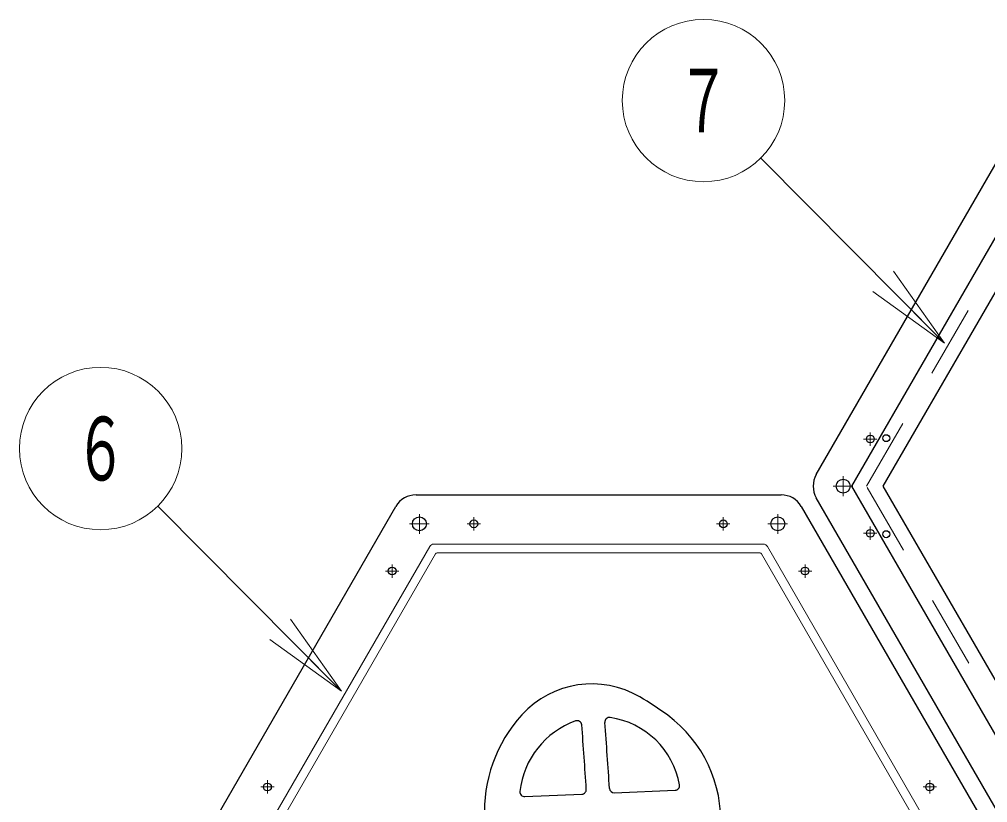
# Model space of a CAD drawing. Units: millimetres on the paper, scale 1:50. Extents: x -385 to 840, y 0 to 267.
# Drawn here: x 130.54 to 163.92, y 97.6 to 124.61 of the extents above; entities that cross this region are included whole.
import ezdxf
from ezdxf.enums import TextEntityAlignment as Align

# ---------------------------------------------------------------- set-up
doc = ezdxf.new("R2010")
doc.units = ezdxf.units.MM
doc.linetypes.add('USER1', pattern=[4.5, 2.5, -2])
doc.linetypes.add('USER2', pattern=[6, 3, -1, 1, -1])
doc.layers.add('1_50', color=7, linetype='Continuous', lineweight=25)
doc.styles.add('ＭＳ ゴシック', font='')
doc.styles.get('ＭＳ ゴシック').set_extended_font_data('MS Gothic')

msp = doc.modelspace()

# ---------------------------------------------------------------- linework, layer by layer
at = {"layer": '1_50', "lineweight": 13}
for p, q in [((162.436, 113.448), (156.102, 119.828)), ((160.677, 115.929), (162.436, 113.448)), ((162.436, 113.448), (160.322, 115.577)), ((162.436, 113.448), (159.968, 115.225)), ((141.651, 101.448), (135.318, 107.828)), ((139.893, 103.929), (141.651, 101.448)), ((141.651, 101.448), (139.538, 103.577)), ((141.651, 101.448), (139.183, 103.225))]:
    msp.add_line(p, q, dxfattribs=at)
at = {"layer": '1_50', "color": 131}
for p, q in [((158.018, 108.917), (164.311, 119.817)), ((144.219, 108.217), (156.805, 108.217)), ((137.233, 96.917), (143.526, 107.817)), ((157.498, 107.817), (163.791, 96.917)), ((164.311, 97.217), (158.018, 108.117))]:
    msp.add_line(p, q, dxfattribs=at)
at = {"layer": '1_50', "color": 4}
for p, q in [((159.242, 108.517), (165.269, 118.957)), ((160.327, 108.517), (165.812, 118.017)), ((165.269, 98.077), (159.242, 108.517)), ((165.812, 99.017), (160.327, 108.517))]:
    msp.add_line(p, q, dxfattribs=at)
at = {"layer": '1_50', "color": 4, "linetype": 'USER1', "lineweight": 13}
for p, q in [((159.75, 108.517), (165.523, 118.517)), ((165.523, 98.517), (159.75, 108.517))]:
    msp.add_line(p, q, dxfattribs=at)
at = {"layer": '1_50', "color": 2, "linetype": 'USER2', "lineweight": 13}
for p, q in [((159.88, 110.373), (159.88, 109.913)), ((160.11, 110.143), (159.65, 110.143)), ((146.442, 107.217), (145.982, 107.217)), ((146.212, 107.447), (146.212, 106.987)), ((155.042, 107.217), (154.582, 107.217)), ((154.812, 107.447), (154.812, 106.987)), ((160.11, 106.891), (159.65, 106.891)), ((159.88, 106.661), (159.88, 107.121)), ((143.396, 105.821), (143.396, 105.361)), ((157.629, 105.821), (157.629, 105.361)), ((143.626, 105.591), (143.166, 105.591)), ((157.399, 105.591), (157.859, 105.591)), ((139.326, 98.143), (138.866, 98.143)), ((139.096, 98.373), (139.096, 97.913)), ((161.699, 98.143), (162.159, 98.143)), ((161.929, 98.373), (161.929, 97.913))]:
    msp.add_line(p, q, dxfattribs=at)
at = {"layer": '1_50', "linetype": 'USER2', "lineweight": 13}
for p, q in [((158.942, 108.857), (158.942, 108.177)), ((159.282, 108.517), (158.602, 108.517)), ((144.335, 107.557), (144.335, 106.877)), ((156.69, 107.557), (156.69, 106.877)), ((144.675, 107.217), (143.995, 107.217)), ((157.03, 107.217), (156.35, 107.217))]:
    msp.add_line(p, q, dxfattribs=at)
at = {"layer": '1_50', "color": 131, "lineweight": 13}
for p, q in [((144.831, 106.517), (156.193, 106.517)), ((139.011, 96.597), (144.693, 106.437)), ((139.329, 96.547), (144.895, 106.187)), ((144.947, 106.217), (156.078, 106.217)), ((156.13, 106.187), (161.696, 96.547)), ((156.332, 106.437), (162.013, 96.597))]:
    msp.add_line(p, q, dxfattribs=at)
at = {"layer": '1_50', "color": 2}
for p, q in [((147.969, 97.814), (149.936, 97.896)), ((151.055, 97.942), (153.15, 98.03))]:
    msp.add_line(p, q, dxfattribs=at)
at = {"layer": '1_50', "lineweight": 13}
for centre in [(154.13, 121.815), (133.345, 109.815)]:
    msp.add_circle(centre, 2.8, dxfattribs=at)
at = {"layer": '1_50', "color": 2}
for centre in [(159.88, 110.143), (146.212, 107.217), (154.812, 107.217), (159.88, 106.891), (143.396, 105.591), (157.629, 105.591), (139.096, 98.143), (161.929, 98.143)]:
    msp.add_circle(centre, 0.135, dxfattribs=at)
at = {"layer": '1_50', "color": 4}
for centre in [(160.429, 110.173), (160.429, 106.861)]:
    msp.add_circle(centre, 0.12, dxfattribs=at)
at = {"layer": '1_50', "color": 131}
for centre in [(158.942, 108.517), (144.335, 107.217), (156.69, 107.217)]:
    msp.add_circle(centre, 0.24, dxfattribs=at)
for centre, start, end in [((158.711, 108.517), 150, 210), ((144.219, 107.417), 90, 150), ((156.805, 107.417), 30, 90)]:
    msp.add_arc(centre, 0.8, start, end, dxfattribs=at)
at = {"layer": '1_50', "color": 131, "lineweight": 13}
for centre, radius, start, end in [((144.831, 106.357), 0.16, 90, 150), ((156.193, 106.357), 0.16, 30, 90), ((144.947, 106.157), 0.06, 90, 150), ((156.078, 106.157), 0.06, 30, 90)]:
    msp.add_arc(centre, radius, start, end, dxfattribs=at)
at = {"layer": '1_50', "color": 2}
for centre, radius, start, end in [((150.284, 98.431), 3.267, 59.5534, 137.6114), ((146.39, 91.807), 10.951, 53.5491, 59.5534), ((151.524, 97.299), 4.946, 137.6114, 182.9582), ((150.888, 100.382), 0.16, 81.5811, 184.4512), ((150.494, 97.721), 2.85, 10.0186, 81.5811), ((150.222, 96.994), 4.501, 356.5963, 53.5491), ((150.706, 97.673), 2.92, 109.7488, 173.7403), ((149.773, 100.271), 0.16, 4.4418, 109.7488), ((-0.512, 88.597), 150.898, 3.59774, 4.44176), ((-0.512, 88.597), 151.698, 3.58879, 4.45125), ((153.143, 98.189), 0.16, 272.3838, 10.0186), ((147.962, 97.974), 0.16, 173.7403, 272.3838), ((149.929, 98.056), 0.16, 272.3838, 3.5977), ((151.048, 98.102), 0.16, 183.5888, 272.3838)]:
    msp.add_arc(centre, radius, start, end, dxfattribs=at)

# ---------------------------------------------------------------- texts
at = {"layer": '1_50', "style": 'ＭＳ ゴシック', "width": 0.6}
for s, p in [('７', (154.13, 121.815)), ('６', (133.345, 109.815))]:
    msp.add_text(s, height=2.199, dxfattribs=at).set_placement(p, align=Align.MIDDLE_CENTER)

doc.saveas('drawing.dxf')
